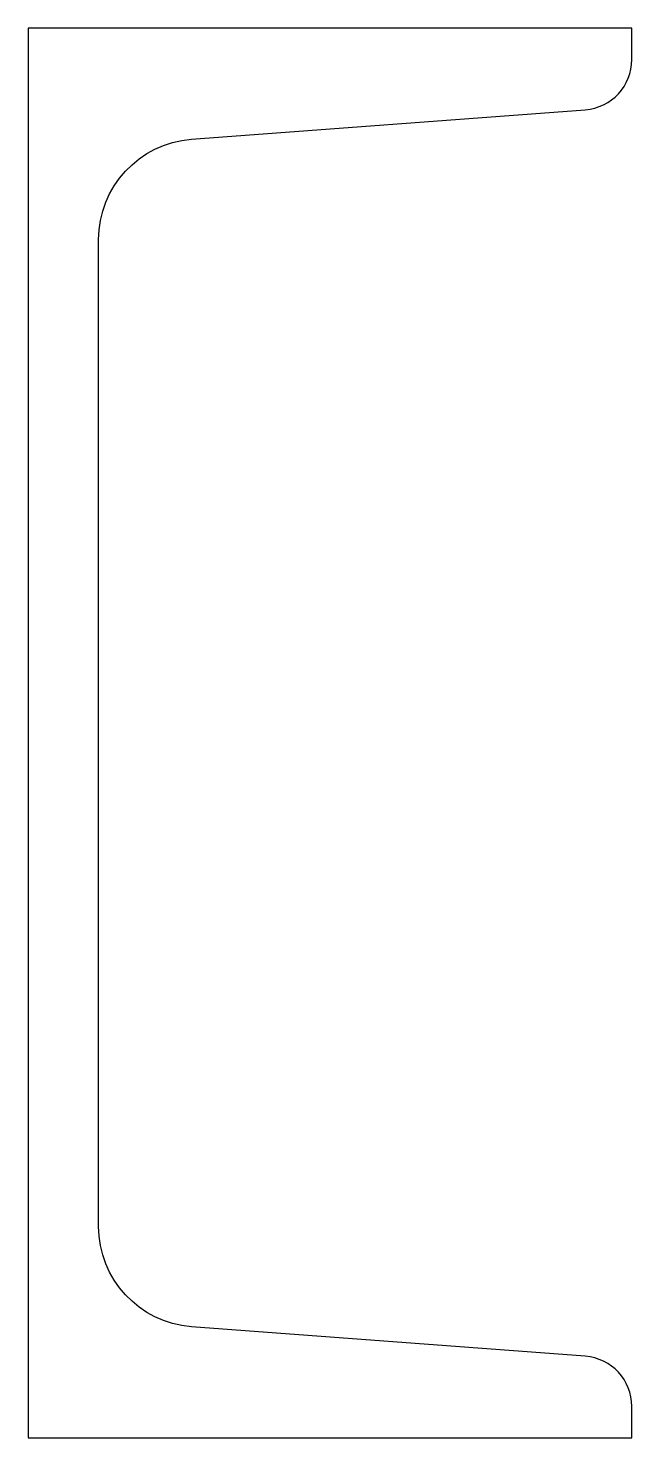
# Model space of a CAD drawing. Header units: millimetres. Extents: x -30 to 30, y -70 to 70.
import ezdxf

# ---------------------------------------------------------------- set-up
doc = ezdxf.new("R2010")
doc.units = ezdxf.units.MM
doc.layers.add('steel', color=7, linetype='Continuous')

msp = doc.modelspace()

# ---------------------------------------------------------------- linework, layer by layer
at = {"layer": 'steel'}
msp.add_lwpolyline([(-23, -49), (-23, 49, -0.392518), (-13.75, 58.97), (25.37, 61.9, 0.392518), (30, 66.88), (30, 70), (-30, 70), (-30, -70), (30, -70), (30, -66.88, 0.392518), (25.37, -61.9), (-13.75, -58.97, -0.392518)], format="xyb", close=True, dxfattribs=at)

doc.saveas('drawing.dxf')
